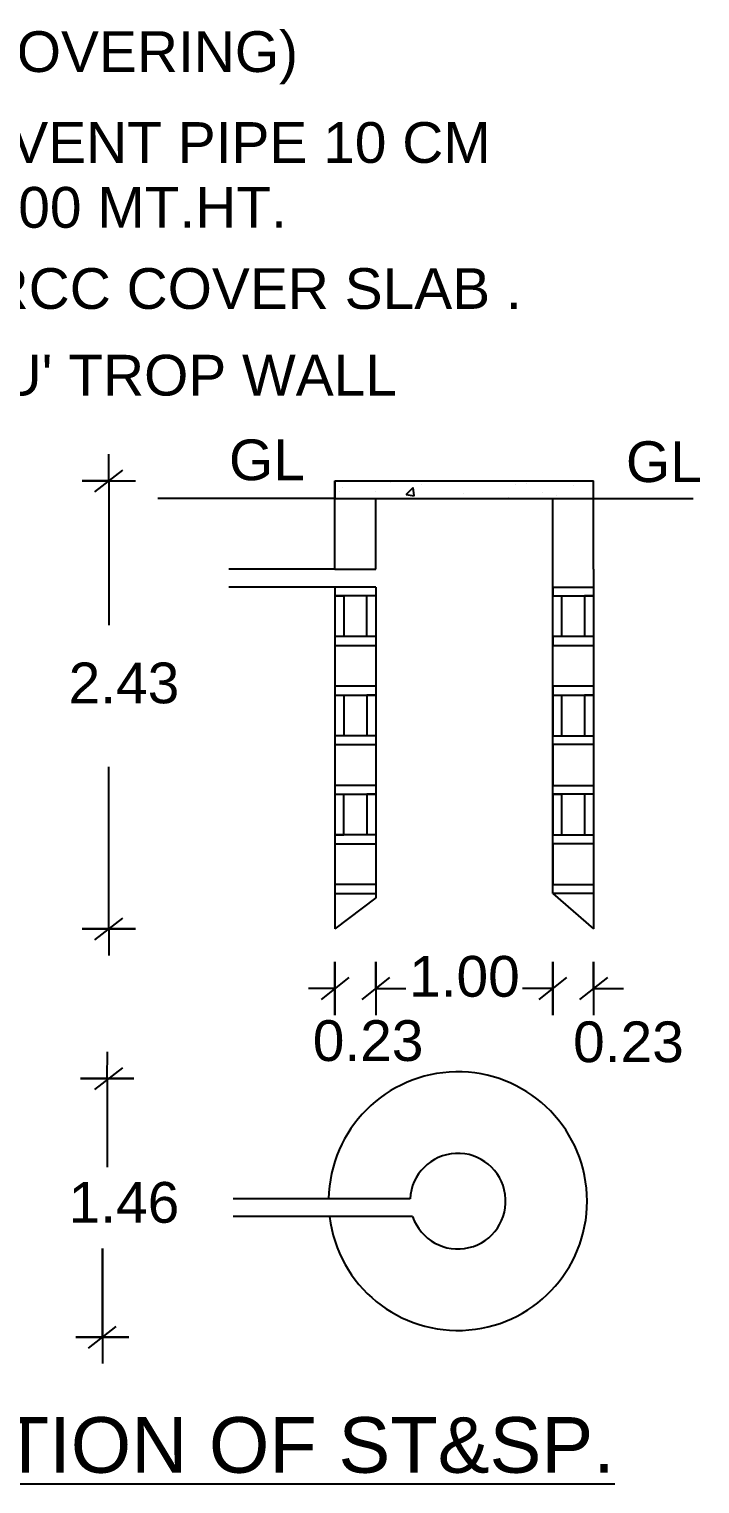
# Model space of a CAD drawing. Header units: metres. Extents: x 0 to 184, y 0 to 104.
# Drawn here: x 10.05 to 15.68, y 9.72 to 21.93 of the extents above; entities that cross this region are included whole.
import ezdxf
from ezdxf.lldxf.tags import DXFTag

# ---------------------------------------------------------------- set-up
doc = ezdxf.new("R2010")
doc.units = ezdxf.units.M
doc.styles.get("Standard").update_dxf_attribs({"font": 'arial.ttf', "height": 0.35})
tags = doc.linetypes.add('DASHED2', pattern=[0.375, 0.25, -0.125]).pattern_tags.tags
tags[6:7] = [DXFTag(74, 4), DXFTag(75, 0), DXFTag(340, '0'), DXFTag(46, 1.0), DXFTag(50, 0.0), DXFTag(44, 0.0), DXFTag(45, 0.0)]
tags[4:5] = [DXFTag(74, 4), DXFTag(75, 0), DXFTag(340, '0'), DXFTag(46, 1.0), DXFTag(50, 0.0), DXFTag(44, 0.0), DXFTag(45, 0.0)]

msp = doc.modelspace()

# ---------------------------------------------------------------- linework, layer by layer
at = {"color": 7, "lineweight": 25}
for p, q in [((10.71767, 18.13848), (10.71767, 18.36141)), ((10.8323, 18.22834), (10.59838, 18.04495)), ((10.71767, 18.13848), (10.49474, 18.13848)), ((10.49474, 18.13848), (10.9406, 18.13848)), ((10.71767, 18.13848), (10.71767, 16.92721)), ((12.61627, 18.13848), (14.78614, 18.13848)), ((12.61627, 18.13848), (12.61627, 17.98985)), ((12.61627, 17.39537), (12.61627, 18.13848)), ((12.67941, 18.08369), (12.67941, 18.08369)), ((13.08503, 18.12151), (13.08503, 18.12151)), ((13.21535, 18.0222), (13.27323, 18.08252)), ((13.28146, 18.01184), (13.27325, 18.08241)), ((13.33954, 18.10722), (13.33954, 18.10722)), ((13.82425, 18.12933), (13.82425, 18.12933)), ((14.12983, 18.10713), (14.12983, 18.10713)), ((14.22094, 18.11257), (14.22094, 18.11257)), ((14.61762, 18.09581), (14.61762, 18.09581)), ((14.78614, 17.39537), (14.78614, 18.13848)), ((12.61627, 17.98985), (11.13006, 17.98985)), ((12.61627, 17.98985), (14.78614, 17.98985)), ((12.65166, 18.04713), (12.65166, 18.04713)), ((12.95358, 18.05151), (12.95358, 18.05151)), ((12.9581, 17.39537), (12.9581, 17.98985)), ((13.21535, 18.0222), (13.28144, 18.01195)), ((13.69646, 18.03274), (13.69646, 18.03274)), ((14.07604, 18.0002), (14.07604, 18.0002)), ((14.35747, 18.03726), (14.35747, 18.03726)), ((14.44431, 17.39537), (14.44431, 17.98985)), ((14.47334, 18.01546), (14.47334, 18.01546)), ((14.78614, 17.98985), (15.62408, 17.98985)), ((12.61627, 17.39537), (11.72454, 17.39537)), ((12.61627, 17.39537), (12.9581, 17.39537)), ((14.44431, 14.6756), (14.44431, 17.39537)), ((14.78614, 17.39537), (14.78614, 14.37836)), ((12.9581, 17.24675), (11.72454, 17.24675)), ((12.61627, 17.24675), (12.61627, 14.37836)), ((12.9581, 17.24675), (12.88379, 17.24675)), ((12.9581, 17.24675), (12.9581, 17.17244)), ((12.9581, 17.24675), (12.9581, 14.63861)), ((14.44431, 17.24675), (14.44431, 17.17244)), ((14.44431, 17.24675), (14.78614, 17.24675)), ((12.9581, 17.17244), (12.61627, 17.17244)), ((12.61627, 17.17244), (12.69058, 17.17244)), ((12.69058, 17.17244), (12.69058, 16.83061)), ((12.9581, 17.17244), (12.88379, 17.17244)), ((12.88379, 16.83061), (12.88379, 17.17244)), ((12.9581, 17.17244), (12.9581, 16.83061)), ((14.44431, 17.17244), (14.51862, 17.17244)), ((14.44431, 17.17244), (14.78614, 17.17244)), ((14.51862, 17.17244), (14.51862, 16.83061)), ((14.78614, 17.17244), (14.71183, 17.17244)), ((14.71183, 17.17244), (14.71183, 16.83061)), ((14.78614, 17.17244), (14.78614, 16.83061)), ((12.9581, 16.83061), (12.61627, 16.83061)), ((12.61627, 16.83061), (12.61627, 16.7563)), ((12.61627, 16.7563), (12.9581, 16.7563)), ((12.9581, 16.83061), (12.88379, 16.83061)), ((12.9581, 16.7563), (12.9581, 16.41447)), ((14.78614, 16.83061), (14.44431, 16.83061)), ((14.44431, 16.83061), (14.44431, 16.7563)), ((14.44431, 16.7563), (14.78614, 16.7563)), ((14.78614, 16.7563), (14.78614, 16.41447)), ((12.9581, 16.41447), (12.61627, 16.41447)), ((12.61627, 16.41447), (12.61627, 16.34016)), ((14.78614, 16.41447), (14.44431, 16.41447)), ((14.44431, 16.41447), (14.44431, 16.34016)), ((12.61627, 16.34016), (12.9581, 16.34016)), ((12.61627, 16.34016), (12.69058, 16.34016)), ((12.69058, 16.34016), (12.69058, 15.99833)), ((12.9581, 16.34016), (12.88379, 16.34016)), ((12.88379, 16.34016), (12.88379, 15.99833)), ((12.9581, 16.34016), (12.9581, 15.99833)), ((14.44431, 16.34016), (14.51862, 16.34016)), ((14.44431, 16.34016), (14.78614, 16.34016)), ((14.44431, 16.34016), (14.44431, 15.99833)), ((14.51862, 16.34016), (14.51862, 15.99833)), ((14.78614, 16.34016), (14.71183, 16.34016)), ((14.71183, 16.34016), (14.71183, 15.99833)), ((14.78614, 16.34016), (14.78614, 16.26585)), ((12.9581, 15.99833), (12.61627, 15.99833)), ((12.61627, 15.99833), (12.61627, 15.92402)), ((14.44431, 15.99833), (14.51862, 15.99833)), ((14.51862, 15.99833), (14.78614, 15.99833)), ((14.78614, 15.99833), (14.78614, 15.92402)), ((12.61627, 15.92402), (12.9581, 15.92402)), ((12.9581, 15.92402), (12.9581, 15.58219)), ((14.78614, 15.92402), (14.44431, 15.92402)), ((14.44431, 15.92402), (14.44431, 15.84971)), ((14.44431, 15.84971), (14.44431, 15.58219)), ((10.71767, 15.58962), (10.71767, 15.73824)), ((10.71767, 14.37836), (10.71767, 15.58962)), ((12.9581, 15.58219), (12.61627, 15.58219)), ((12.61627, 15.58219), (12.61627, 15.50788)), ((12.61627, 15.50788), (12.9581, 15.50788)), ((12.69058, 15.16605), (12.69058, 15.50788)), ((12.9581, 15.50788), (12.88379, 15.50788)), ((12.88379, 15.50788), (12.88379, 15.16605)), ((12.9581, 15.50788), (12.9581, 15.16605)), ((14.44431, 15.58219), (14.78614, 15.58219)), ((14.44431, 15.50788), (14.51862, 15.50788)), ((14.78614, 15.50788), (14.44431, 15.50788)), ((14.44431, 15.50788), (14.44431, 15.16605)), ((14.51862, 15.50788), (14.51862, 15.16605)), ((14.78614, 15.50788), (14.71183, 15.50788)), ((14.71183, 15.50788), (14.71183, 15.16605)), ((14.78614, 15.58219), (14.78614, 15.50788)), ((12.9581, 15.16605), (12.61627, 15.16605)), ((12.61627, 15.16605), (12.69058, 15.16605)), ((12.61627, 15.16605), (12.61627, 15.09174)), ((14.44431, 15.16605), (14.51862, 15.16605)), ((14.51862, 15.16605), (14.78614, 15.16605)), ((14.78614, 15.16605), (14.78614, 15.09174)), ((12.61627, 15.09174), (12.9581, 15.09174)), ((12.9581, 15.09174), (12.9581, 14.74991)), ((14.78614, 15.09174), (14.44431, 15.09174)), ((14.44431, 15.09174), (14.44431, 14.74991)), ((12.9581, 14.74991), (12.61627, 14.74991)), ((12.61627, 14.74991), (12.61627, 14.6756)), ((12.61627, 14.71292), (12.61627, 14.63861)), ((12.61627, 14.6756), (12.9581, 14.6756)), ((14.44431, 14.74991), (14.78614, 14.74991)), ((14.78614, 14.6756), (14.44431, 14.6756)), ((14.44431, 14.6756), (14.78614, 14.37836)), ((14.78614, 14.74991), (14.78614, 14.6756)), ((12.9581, 14.63861), (12.61627, 14.37836)), ((10.8323, 14.46822), (10.59838, 14.28483)), ((10.71767, 14.37836), (10.49474, 14.37836)), ((10.49474, 14.37836), (10.9406, 14.37836)), ((10.71767, 14.37836), (10.71767, 14.15542)), ((10.9406, 14.37836), (10.71767, 14.37836)), ((12.61627, 14.10102), (12.61627, 13.65516)), ((12.61627, 13.87809), (12.61627, 14.10102)), ((12.9581, 14.10102), (12.9581, 13.65516)), ((12.9581, 13.87809), (12.9581, 14.10102)), ((14.44431, 14.10102), (14.44431, 13.65516)), ((14.44431, 13.87809), (14.44431, 14.10102)), ((14.78614, 14.10102), (14.78614, 13.65516)), ((14.78614, 13.87809), (14.78614, 14.10102)), ((12.73323, 13.96979), (12.49931, 13.78639)), ((13.07506, 13.96979), (12.84114, 13.78639)), ((14.56127, 13.96979), (14.32735, 13.78639)), ((14.9031, 13.96979), (14.66918, 13.78639)), ((12.61627, 13.87809), (12.39334, 13.87809)), ((12.61627, 13.65516), (12.61627, 13.87809)), ((12.9581, 13.87809), (13.21076, 13.87809)), ((14.44431, 13.87809), (14.19166, 13.87809)), ((14.44431, 13.65516), (14.44431, 13.87809)), ((14.78614, 13.87809), (15.0388, 13.87809)), ((10.70392, 13.12251), (10.70689, 13.34542)), ((10.8323, 13.21237), (10.59838, 13.02898)), ((10.48099, 13.12251), (10.70392, 13.12251)), ((10.92686, 13.12251), (10.48099, 13.12251)), ((10.70392, 13.12251), (10.92686, 13.12251)), ((10.70392, 13.12251), (10.70392, 12.3794)), ((13.24707, 12.11188), (11.76085, 12.11188)), ((13.26817, 11.96326), (11.76085, 11.96326)), ((10.6635, 10.95264), (10.6635, 11.69574)), ((10.6635, 11.69574), (10.6635, 10.95264)), ((10.77812, 11.0425), (10.5442, 10.85911)), ((10.6635, 10.95264), (10.44056, 10.95264)), ((10.44056, 10.95264), (10.88643, 10.95264)), ((10.6635, 10.95264), (10.6635, 10.7297)), ((10.88643, 10.95264), (10.6635, 10.95264))]:
    msp.add_line(p, q, dxfattribs=at)
at = {"color": 7, "linetype": 'DASHED2', "lineweight": 25}
for radius, start, end in [(1.08494, 186.867204, 179.001986), (0.40128, 198.861278, 177.300805)]:
    msp.add_arc((13.6479, 12.09298), radius, start, end, dxfattribs=at)

# ---------------------------------------------------------------- texts
at = {"color": 7, "lineweight": 25}
for s, height, p in [(' NET COVERING)', 0.341829, (8.38008, 21.56891)), ('AC AIR VENT PIPE 10 CM', 0.341829, (8.16591, 20.80631)), ('DIA & 3.00 MT.HT.', 0.341829, (8.17983, 20.26219)), ('RCC COVER SLAB .', 0.341829, (9.70014, 19.58082)), ("'U' TROP WALL", 0.341829, (9.7177, 18.85358)), ('GL', 0.341829, (11.72655, 18.14314)), ('GL', 0.341829, (15.05885, 18.12776)), ('2.43', 0.341829, (10.38051, 16.27107)), ('1.00', 0.341829, (13.23841, 13.80894)), ('0.23', 0.341829, (12.43002, 13.26951)), ('0.23', 0.341829, (14.61551, 13.25946)), ('1.46', 0.341829, (10.38051, 11.91189)), ('%%UPLAN AND CROSS SECTION OF ST&SP.', 0.4669917, (2.53304, 9.81364))]:
    msp.add_text(s, height=height, dxfattribs=at).set_placement(p)

doc.saveas('drawing.dxf')
